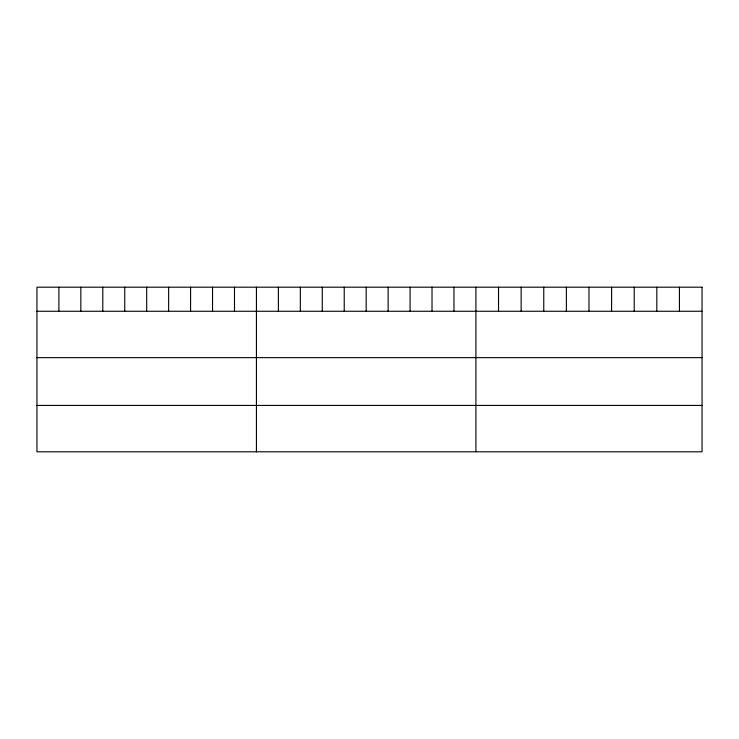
<?xml version="1.0" encoding="UTF-8"?>
<svg xmlns="http://www.w3.org/2000/svg" width="739" height="739" viewBox="0 0 739 739"><rect width="100%" height="100%" fill="white"/><g stroke="black" fill="none" stroke-linecap="round" stroke-linejoin="round"><path stroke-width="1.11" d="M36.95 311.258L702.05 311.258M36.95 357.639L702.05 357.639M36.95 405.425L702.05 405.425M679.437 287.194L679.437 311.258M656.823 287.194L656.823 311.258M634.21 287.194L634.21 311.258M611.596 287.194L611.596 311.258M588.983 287.194L588.983 311.258M566.37 287.194L566.37 311.258M543.756 287.194L543.756 311.258M521.143 287.194L521.143 311.258M498.529 287.194L498.529 311.258M475.916 287.194L475.916 451.806M453.968 287.194L453.968 311.258M432.019 287.194L432.019 311.258M410.071 287.194L410.071 311.258M388.123 287.194L388.123 311.258M366.174 287.194L366.174 311.258M344.226 287.194L344.226 311.258M322.278 287.194L322.278 311.258M300.33 287.194L300.33 311.258M278.381 287.194L278.381 311.258M256.433 287.194L256.433 451.806M234.485 287.194L234.485 311.258M212.536 287.194L212.536 311.258M190.588 287.194L190.588 311.258M168.64 287.194L168.64 311.258M146.691 287.194L146.691 311.258M124.743 287.194L124.743 311.258M102.795 287.194L102.795 311.258M80.847 287.194L80.847 311.258M58.898 287.194L58.898 311.258M702.05 287.194L36.95 287.194L36.95 451.806L702.05 451.806L702.05 287.194"/></g></svg>
